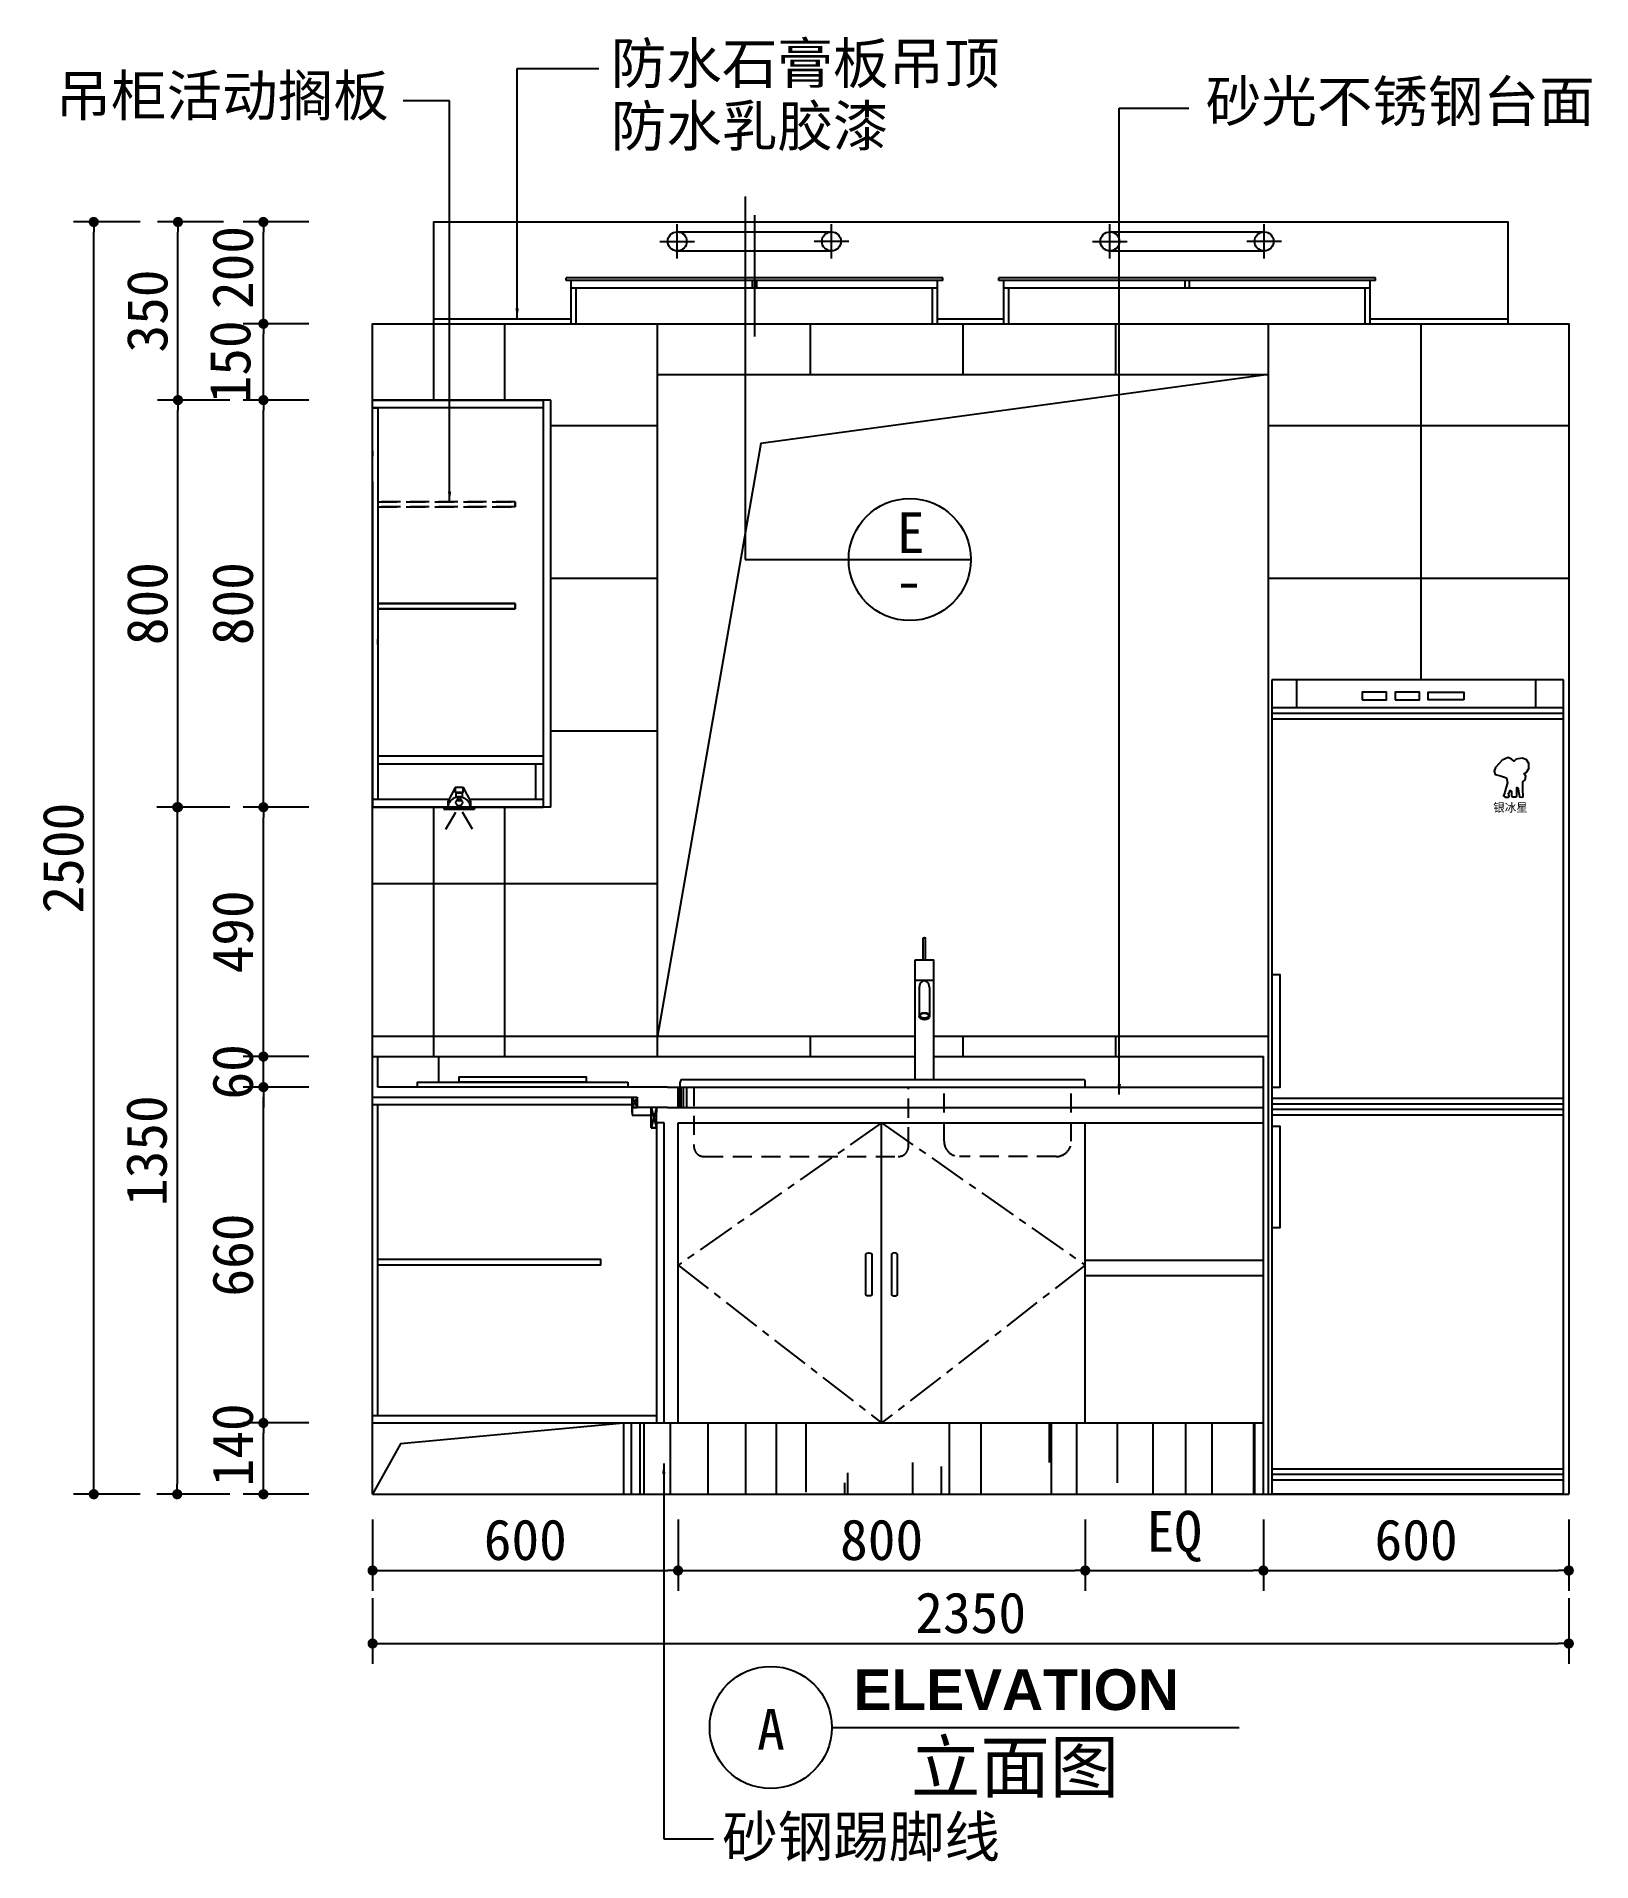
# Model space of a CAD drawing. Extents: x 763 to 3818, y 6741 to 10327.
import ezdxf

# ---------------------------------------------------------------- set-up
doc = ezdxf.new("R2010")
doc.units = 0
doc.header["$LTSCALE"] = 300
doc.header["$MEASUREMENT"] = 0
doc.header["$PDMODE"] = 3
doc.linetypes.add('CENTER', pattern=[2, 1.25, -0.25, 0.25, -0.25])
doc.linetypes.add('DASHED2', pattern=[0.375, 0.25, -0.125])
doc.layers.get('0').update_dxf_attribs({"linetype": 'CONTINUOUS'})
doc.layers.get('DEFPOINTS').update_dxf_attribs({"linetype": 'CONTINUOUS'})
for name, color, linetype in [('2', 2, 'CONTINUOUS'), ('3', 3, 'CONTINUOUS'), ('4', 4, 'CONTINUOUS'), ('7', 7, 'CONTINUOUS'), ('BH', 3, 'CONTINUOUS'), ('DIM', 3, 'CONTINUOUS'), ('TEXT', 3, 'CONTINUOUS')]:
    doc.layers.add(name, color=color, linetype=linetype)
doc.styles.add('HT', font='swisseb.ttf')
doc.styles.add('HZ', font='simfang.ttf')
doc.styles.add('STYLE5', font='dutchi.ttf')
doc.dimstyles.new('D25', dxfattribs={"dimscale": 40, "dimtxt": 2, "dimasz": 0.5, "dimexe": 1, "dimexo": 1, "dimgap": 0.5, "dimtad": 1, "dimdec": 0, "dimzin": 0, "dimtxsty": 'HZ', "dimblk": '_DIMX', "dimblk1": 'DOT', "dimblk2": 'DOT', "dimsah": 1, "dimcen": 0, "dimclrd": 3, "dimclre": 3, "dimclrt": 3, "dimazin": 3, "dimtfac": 0.5, "dimtdec": 0, "dimtix": 1, "dimtofl": 0, "dimtmove": 0, "dimatfit": 3, "dimtolj": 1, "dimtzin": 0})
pattern_1 = [(90, (-59302.246, 6169.126), (-27.5625, 60.6375), [413.4375, -55.125, 137.8125, -27.5625]), (90, (-59316.027, 6205.784), (-36.658125, -27.5625), [82.6875, -9.095625, 165.375, -20.671875]), (90, (-59325.674, 6182.907), (-18.466875, 143.325), [220.5, -38.5875, 110.25, -27.5625])]

# ---------------------------------------------------------------- blocks, each defined once
blk = doc.blocks.new('_DOT')
at = {"color": 0, "linetype": 'BYBLOCK'}
blk.add_line((-0.5, 0), (-1, 0), dxfattribs=at)
at = {"color": 0, "linetype": 'BYBLOCK', "const_width": 0.5}
blk.add_lwpolyline([(-0.25, 0, 1), (0.25, 0, 1)], format="xyb", close=True, dxfattribs=at)
blk = doc.blocks.new('*D3')
at = {"color": 3, "linetype": 'BYBLOCK'}
for p, q in [((1142.8, 8813), (999.5, 8813)), ((1039.5, 8793), (1039.5, 7483)), ((1142.8, 7463), (999.5, 7463))]:
    blk.add_line(p, q, dxfattribs=at)
at = {"layer": 'DEFPOINTS', "color": 0, "linetype": 'BYBLOCK'}
for p in [(1182.8, 8813), (1039.5, 7463), (1182.8, 7463)]:
    blk.add_point(p, dxfattribs=at)
at = {"color": 3, "linetype": 'BYBLOCK', "xscale": 20, "yscale": 20, "zscale": 20}
for p, rotation in [((1039.5, 8813), 90), ((1039.5, 7463), 270)]:
    blk.add_blockref('_DOT', p, dxfattribs=dict(at, rotation=rotation))
at = {"color": 3, "linetype": 'BYBLOCK', "insert": (979.5, 8138), "char_height": 80, "attachment_point": 5, "rotation": 90, "style": 'HZ'}
blk.add_mtext('\\A1;1350', dxfattribs=at)
blk = doc.blocks.new('_DIMX')
blk.add_line((-150, 0), (150, 0))
at = {"const_width": 50}
blk.add_lwpolyline([(-70, -70), (70, 70)], dxfattribs=at)
blk = doc.blocks.new('*D2')
at = {"color": 3, "linetype": 'BYBLOCK'}
for p, q in [((1142.8, 9613), (1000.9, 9613)), ((1040.9, 8833), (1040.9, 9593)), ((1142.8, 8813), (1000.9, 8813))]:
    blk.add_line(p, q, dxfattribs=at)
at = {"layer": 'DEFPOINTS', "color": 0, "linetype": 'BYBLOCK'}
for p in [(1040.9, 9613), (1182.8, 9613), (1182.8, 8813)]:
    blk.add_point(p, dxfattribs=at)
at = {"color": 3, "linetype": 'BYBLOCK', "xscale": 20, "yscale": 20, "zscale": 20}
for p, rotation in [((1040.9, 9613), 90), ((1040.9, 8813), 270)]:
    blk.add_blockref('_DOT', p, dxfattribs=dict(at, rotation=rotation))
at = {"color": 3, "linetype": 'BYBLOCK', "insert": (980.9, 9213), "char_height": 80, "attachment_point": 5, "rotation": 90, "style": 'HZ'}
blk.add_mtext('\\A1;800', dxfattribs=at)
blk = doc.blocks.new('*D4')
at = {"color": 3, "linetype": 'BYBLOCK'}
for p, q in [((1423.3, 7413.3), (1423.3, 7273.1)), ((2023.3, 7413.3), (2023.3, 7273.1)), ((1443.3, 7313.1), (2003.3, 7313.1))]:
    blk.add_line(p, q, dxfattribs=at)
at = {"layer": 'DEFPOINTS', "color": 0, "linetype": 'BYBLOCK'}
for p in [(1423.3, 7453.3), (2023.3, 7453.3), (2023.3, 7313.1)]:
    blk.add_point(p, dxfattribs=at)
at = {"color": 3, "linetype": 'BYBLOCK', "xscale": 20, "yscale": 20, "zscale": 20, "rotation": 180}
blk.add_blockref('_DOT', (1423.3, 7313.1), dxfattribs=at)
at = {"color": 3, "linetype": 'BYBLOCK', "xscale": 20, "yscale": 20, "zscale": 20}
blk.add_blockref('_DOT', (2023.3, 7313.1), dxfattribs=at)
at = {"color": 3, "linetype": 'BYBLOCK', "insert": (1723.3, 7373.1), "char_height": 80, "attachment_point": 5, "style": 'HZ'}
blk.add_mtext('\\A1;600', dxfattribs=at)
blk = doc.blocks.new('*D5')
at = {"color": 3, "linetype": 'BYBLOCK'}
for p, q in [((2023.3, 7413.3), (2023.3, 7273.1)), ((2823.3, 7413.3), (2823.3, 7273.1)), ((2043.3, 7313.1), (2803.3, 7313.1))]:
    blk.add_line(p, q, dxfattribs=at)
at = {"layer": 'DEFPOINTS', "color": 0, "linetype": 'BYBLOCK'}
for p in [(2023.3, 7453.3), (2823.3, 7453.3), (2823.3, 7313.1)]:
    blk.add_point(p, dxfattribs=at)
at = {"color": 3, "linetype": 'BYBLOCK', "xscale": 20, "yscale": 20, "zscale": 20, "rotation": 180}
blk.add_blockref('_DOT', (2023.3, 7313.1), dxfattribs=at)
at = {"color": 3, "linetype": 'BYBLOCK', "xscale": 20, "yscale": 20, "zscale": 20}
blk.add_blockref('_DOT', (2823.3, 7313.1), dxfattribs=at)
at = {"color": 3, "linetype": 'BYBLOCK', "insert": (2423.3, 7373.1), "char_height": 80, "attachment_point": 5, "style": 'HZ'}
blk.add_mtext('\\A1;800', dxfattribs=at)
blk = doc.blocks.new('*D6')
at = {"color": 3, "linetype": 'BYBLOCK'}
for p, q in [((2823.3, 7413.3), (2823.3, 7273.1)), ((3173.3, 7413.3), (3173.3, 7273.1)), ((2843.3, 7313.1), (3153.3, 7313.1))]:
    blk.add_line(p, q, dxfattribs=at)
at = {"layer": 'DEFPOINTS', "color": 0, "linetype": 'BYBLOCK'}
for p in [(2823.3, 7453.3), (3173.3, 7453.3), (3173.3, 7313.1)]:
    blk.add_point(p, dxfattribs=at)
at = {"color": 3, "linetype": 'BYBLOCK', "xscale": 20, "yscale": 20, "zscale": 20, "rotation": 180}
blk.add_blockref('_DOT', (2823.3, 7313.1), dxfattribs=at)
at = {"color": 3, "linetype": 'BYBLOCK', "xscale": 20, "yscale": 20, "zscale": 20}
blk.add_blockref('_DOT', (3173.3, 7313.1), dxfattribs=at)
at = {"color": 3, "linetype": 'BYBLOCK', "insert": (2998.3, 7380.1), "char_height": 80, "attachment_point": 5, "style": 'HZ'}
blk.add_mtext('\\A1;EQ', dxfattribs=at)
blk = doc.blocks.new('*D7')
at = {"color": 3, "linetype": 'BYBLOCK'}
for p, q in [((3173.3, 7413.3), (3173.3, 7273.1)), ((3773.3, 7413.3), (3773.3, 7273.1)), ((3193.3, 7313.1), (3753.3, 7313.1))]:
    blk.add_line(p, q, dxfattribs=at)
at = {"layer": 'DEFPOINTS', "color": 0, "linetype": 'BYBLOCK'}
for p in [(3173.3, 7453.3), (3773.3, 7453.3), (3773.3, 7313.1)]:
    blk.add_point(p, dxfattribs=at)
at = {"color": 3, "linetype": 'BYBLOCK', "xscale": 20, "yscale": 20, "zscale": 20, "rotation": 180}
blk.add_blockref('_DOT', (3173.3, 7313.1), dxfattribs=at)
at = {"color": 3, "linetype": 'BYBLOCK', "xscale": 20, "yscale": 20, "zscale": 20}
blk.add_blockref('_DOT', (3773.3, 7313.1), dxfattribs=at)
at = {"color": 3, "linetype": 'BYBLOCK', "insert": (3473.3, 7373.1), "char_height": 80, "attachment_point": 5, "style": 'HZ'}
blk.add_mtext('\\A1;600', dxfattribs=at)
blk = doc.blocks.new('*D8')
at = {"color": 3, "linetype": 'BYBLOCK'}
for p, q in [((1423.3, 7259), (1423.3, 7129.6)), ((3773.3, 7259), (3773.3, 7129.6)), ((1443.3, 7169.6), (3753.3, 7169.6))]:
    blk.add_line(p, q, dxfattribs=at)
at = {"layer": 'DEFPOINTS', "color": 0, "linetype": 'BYBLOCK'}
for p in [(1423.3, 7299), (3773.3, 7299), (3773.3, 7169.6)]:
    blk.add_point(p, dxfattribs=at)
at = {"color": 3, "linetype": 'BYBLOCK', "xscale": 20, "yscale": 20, "zscale": 20, "rotation": 180}
blk.add_blockref('_DOT', (1423.3, 7169.6), dxfattribs=at)
at = {"color": 3, "linetype": 'BYBLOCK', "xscale": 20, "yscale": 20, "zscale": 20}
blk.add_blockref('_DOT', (3773.3, 7169.6), dxfattribs=at)
at = {"color": 3, "linetype": 'BYBLOCK', "insert": (2598.3, 7229.6), "char_height": 80, "attachment_point": 5, "style": 'HZ'}
blk.add_mtext('\\A1;2350', dxfattribs=at)
blk = doc.blocks.new('*D9')
at = {"color": 3, "linetype": 'BYBLOCK'}
for p, q in [((1298.3, 7603), (1168.8, 7603)), ((1208.8, 7483), (1208.8, 7583)), ((1298.3, 7463), (1168.8, 7463))]:
    blk.add_line(p, q, dxfattribs=at)
at = {"layer": 'DEFPOINTS', "color": 0, "linetype": 'BYBLOCK'}
for p in [(1208.8, 7603), (1338.3, 7603), (1338.3, 7463)]:
    blk.add_point(p, dxfattribs=at)
at = {"color": 3, "linetype": 'BYBLOCK', "xscale": 20, "yscale": 20, "zscale": 20}
for p, rotation in [((1208.8, 7603), 90), ((1208.8, 7463), 270)]:
    blk.add_blockref('_DOT', p, dxfattribs=dict(at, rotation=rotation))
at = {"color": 3, "linetype": 'BYBLOCK', "insert": (1148.8, 7559.9), "char_height": 80, "attachment_point": 5, "rotation": 90, "style": 'HZ'}
blk.add_mtext('\\A1;140', dxfattribs=at)
blk = doc.blocks.new('*D10')
at = {"color": 3, "linetype": 'BYBLOCK'}
for p, q in [((1298.3, 8263), (1168.8, 8263)), ((1208.8, 7623), (1208.8, 8243))]:
    blk.add_line(p, q, dxfattribs=at)
at = {"layer": 'DEFPOINTS', "color": 0, "linetype": 'BYBLOCK'}
for p in [(1208.8, 8263), (1338.3, 8263), (1338.3, 7603)]:
    blk.add_point(p, dxfattribs=at)
at = {"color": 3, "linetype": 'BYBLOCK', "xscale": 20, "yscale": 20, "zscale": 20}
for p, rotation in [((1208.8, 8263), 90), ((1208.8, 7603), 270)]:
    blk.add_blockref('_DOT', p, dxfattribs=dict(at, rotation=rotation))
at = {"color": 3, "linetype": 'BYBLOCK', "insert": (1148.8, 7933), "char_height": 80, "attachment_point": 5, "rotation": 90, "style": 'HZ'}
blk.add_mtext('\\A1;660', dxfattribs=at)
blk = doc.blocks.new('*D11')
at = {"color": 3, "linetype": 'BYBLOCK'}
for p, q in [((1208.8, 8343), (1208.8, 8363)), ((1298.3, 8323), (1168.8, 8323)), ((1208.8, 8263), (1208.8, 8323)), ((1208.8, 8243), (1208.8, 8223))]:
    blk.add_line(p, q, dxfattribs=at)
at = {"layer": 'DEFPOINTS', "color": 0, "linetype": 'BYBLOCK'}
for p in [(1208.8, 8323), (1338.3, 8323), (1348.3, 8263)]:
    blk.add_point(p, dxfattribs=at)
at = {"color": 3, "linetype": 'BYBLOCK', "xscale": 20, "yscale": 20, "zscale": 20}
for p, rotation in [((1208.8, 8323), 270), ((1208.8, 8263), 90)]:
    blk.add_blockref('_DOT', p, dxfattribs=dict(at, rotation=rotation))
at = {"color": 3, "linetype": 'BYBLOCK', "insert": (1148.8, 8293), "char_height": 80, "attachment_point": 5, "rotation": 90, "style": 'HZ'}
blk.add_mtext('\\A1;60', dxfattribs=at)
blk = doc.blocks.new('*D12')
at = {"color": 3, "linetype": 'BYBLOCK'}
for p, q in [((1298.3, 8813), (1168.8, 8813)), ((1208.8, 8343), (1208.8, 8793))]:
    blk.add_line(p, q, dxfattribs=at)
at = {"layer": 'DEFPOINTS', "color": 0, "linetype": 'BYBLOCK'}
for p in [(1208.8, 8813), (1338.3, 8813), (1338.3, 8323)]:
    blk.add_point(p, dxfattribs=at)
at = {"color": 3, "linetype": 'BYBLOCK', "xscale": 20, "yscale": 20, "zscale": 20}
for p, rotation in [((1208.8, 8813), 90), ((1208.8, 8323), 270)]:
    blk.add_blockref('_DOT', p, dxfattribs=dict(at, rotation=rotation))
at = {"color": 3, "linetype": 'BYBLOCK', "insert": (1148.8, 8568), "char_height": 80, "attachment_point": 5, "rotation": 90, "style": 'HZ'}
blk.add_mtext('\\A1;490', dxfattribs=at)
blk = doc.blocks.new('*D13')
at = {"color": 3, "linetype": 'BYBLOCK'}
for p, q in [((1298.3, 9613), (1168.8, 9613)), ((1208.8, 8833), (1208.8, 9593))]:
    blk.add_line(p, q, dxfattribs=at)
at = {"layer": 'DEFPOINTS', "color": 0, "linetype": 'BYBLOCK'}
for p in [(1208.8, 9613), (1338.3, 9613), (1348.3, 8813)]:
    blk.add_point(p, dxfattribs=at)
at = {"color": 3, "linetype": 'BYBLOCK', "xscale": 20, "yscale": 20, "zscale": 20}
for p, rotation in [((1208.8, 9613), 90), ((1208.8, 8813), 270)]:
    blk.add_blockref('_DOT', p, dxfattribs=dict(at, rotation=rotation))
at = {"color": 3, "linetype": 'BYBLOCK', "insert": (1148.8, 9213), "char_height": 80, "attachment_point": 5, "rotation": 90, "style": 'HZ'}
blk.add_mtext('\\A1;800', dxfattribs=at)
blk = doc.blocks.new('*D14')
at = {"color": 3, "linetype": 'BYBLOCK'}
for p, q in [((1298.3, 9763), (1168.8, 9763)), ((1208.8, 9633), (1208.8, 9743))]:
    blk.add_line(p, q, dxfattribs=at)
at = {"layer": 'DEFPOINTS', "color": 0, "linetype": 'BYBLOCK'}
for p in [(1208.8, 9763), (1338.3, 9763), (1338.3, 9613)]:
    blk.add_point(p, dxfattribs=at)
at = {"color": 3, "linetype": 'BYBLOCK', "xscale": 20, "yscale": 20, "zscale": 20}
for p, rotation in [((1208.8, 9763), 90), ((1208.8, 9613), 270)]:
    blk.add_blockref('_DOT', p, dxfattribs=dict(at, rotation=rotation))
at = {"color": 3, "linetype": 'BYBLOCK', "insert": (1143.8, 9688), "char_height": 80, "attachment_point": 5, "rotation": 90, "style": 'HZ'}
blk.add_mtext('\\A1;150', dxfattribs=at)
blk = doc.blocks.new('*D15')
at = {"color": 3, "linetype": 'BYBLOCK'}
for p, q in [((1298.3, 9963), (1168.8, 9963)), ((1208.8, 9783), (1208.8, 9943))]:
    blk.add_line(p, q, dxfattribs=at)
at = {"layer": 'DEFPOINTS', "color": 0, "linetype": 'BYBLOCK'}
for p in [(1208.8, 9963), (1338.3, 9963), (1338.3, 9763)]:
    blk.add_point(p, dxfattribs=at)
at = {"color": 3, "linetype": 'BYBLOCK', "xscale": 20, "yscale": 20, "zscale": 20}
for p, rotation in [((1208.8, 9963), 90), ((1208.8, 9763), 270)]:
    blk.add_blockref('_DOT', p, dxfattribs=dict(at, rotation=rotation))
at = {"color": 3, "linetype": 'BYBLOCK', "insert": (1148.8, 9873.5), "char_height": 80, "attachment_point": 5, "rotation": 90, "style": 'HZ'}
blk.add_mtext('\\A1;200', dxfattribs=at)
blk = doc.blocks.new('*D16')
at = {"color": 3, "linetype": 'BYBLOCK'}
for p, q in [((1130.4, 9963), (1000.9, 9963)), ((1040.9, 9633), (1040.9, 9943))]:
    blk.add_line(p, q, dxfattribs=at)
at = {"layer": 'DEFPOINTS', "color": 0, "linetype": 'BYBLOCK'}
for p in [(1040.9, 9963), (1170.4, 9963), (1170.4, 9613)]:
    blk.add_point(p, dxfattribs=at)
at = {"color": 3, "linetype": 'BYBLOCK', "xscale": 20, "yscale": 20, "zscale": 20}
for p, rotation in [((1040.9, 9963), 90), ((1040.9, 9613), 270)]:
    blk.add_blockref('_DOT', p, dxfattribs=dict(at, rotation=rotation))
at = {"color": 3, "linetype": 'BYBLOCK', "insert": (980.9, 9788), "char_height": 80, "attachment_point": 5, "rotation": 90, "style": 'HZ'}
blk.add_mtext('\\A1;350', dxfattribs=at)
blk = doc.blocks.new('*D17')
at = {"color": 3, "linetype": 'BYBLOCK'}
for p, q in [((966.5, 9963), (835.5, 9963)), ((875.5, 7483), (875.5, 9943)), ((966.5, 7463), (835.5, 7463))]:
    blk.add_line(p, q, dxfattribs=at)
at = {"layer": 'DEFPOINTS', "color": 0, "linetype": 'BYBLOCK'}
for p in [(875.5, 9963), (1006.5, 9963), (1006.5, 7463)]:
    blk.add_point(p, dxfattribs=at)
at = {"color": 3, "linetype": 'BYBLOCK', "xscale": 20, "yscale": 20, "zscale": 20}
for p, rotation in [((875.5, 9963), 90), ((875.5, 7463), 270)]:
    blk.add_blockref('_DOT', p, dxfattribs=dict(at, rotation=rotation))
at = {"color": 3, "linetype": 'BYBLOCK', "insert": (815.5, 8713), "char_height": 80, "attachment_point": 5, "rotation": 90, "style": 'HZ'}
blk.add_mtext('\\A1;2500', dxfattribs=at)
blk = doc.blocks.new('A$C4D6850CE')
at = {"layer": '3'}
for p, q in [((14.5, 42.4), (0, 14.8)), ((30.5, 42.4), (45, 14.8)), ((0, 14.8), (0, 0)), ((0, 3.5), (45, 3.5)), ((28.9, 30.9), (16.1, 30.9)), ((16.1, 30.9), (16.1, 22.8)), ((16.1, 23.7), (28.9, 23.7)), ((18.2, 33.3), (18.2, 30.9)), ((19.7, 33.3), (19.7, 30.9)), ((25.3, 33.3), (25.3, 30.9)), ((26.8, 33.3), (26.8, 30.9)), ((28.9, 22.8), (28.9, 30.9)), ((45, 14.8), (45, 0))]:
    blk.add_line(p, q, dxfattribs=at)
for points in [[(14.5, 42.4), (14.5, 33.3), (30.5, 33.3), (30.5, 42.4)], [(19.3, 16.5), (25.7, 16.5), (25.7, 23.7), (19.3, 23.7)]]:
    blk.add_lwpolyline(points, close=True, dxfattribs=at)
blk.add_circle((22.5, 12.9), 6.38, dxfattribs=at)
for start, end in [(106.3858, 173.7911), (6.2089, 73.6142)]:
    blk.add_arc((22.5, 1.1), 22.6, start, end, dxfattribs=at)
blk = doc.blocks.new('A$C4BED0301')
at = {"layer": 'BH'}
h = blk.add_hatch(dxfattribs=at)
h.set_pattern_fill('AR-RROOF', color=256, scale=27.5625, angle=90, style=0)
h.set_pattern_definition(pattern_1)
h.paths.add_polyline_path([(-2.9, 799.9), (13.6, 799.9), (13.6, 1020.4), (-2.9, 1020.4)])
h = blk.add_hatch(dxfattribs=at)
h.set_pattern_fill('AR-RROOF', color=256, scale=27.5625, angle=90, style=0)
h.set_pattern_definition(pattern_1)
h.paths.add_polyline_path([(-2.9, 524.3), (13.6, 524.3), (13.6, 722.7), (-2.9, 722.7)])
at = {"layer": '3'}
for p, q in [((518.3, 1600.1), (518.3, 1545)), ((573.1, 1522.9), (0, 1522.9)), ((573.1, 777.9), (0, 777.9)), ((573.1, 744.8), (0, 744.8)), ((0, 50.2), (573.1, 50.2)), ((573.1, 0), (0, 0))]:
    blk.add_line(p, q, dxfattribs=at)
blk.add_lwpolyline([(493.9, 1371.4), (493.1, 1384.4), (493.6, 1400), (498.2, 1403.8), (499, 1411.2), (495.8, 1416), (500.8, 1419.1), (505.3, 1425.8), (505.1, 1435.6), (500.3, 1443), (492.6, 1446.7), (480.4, 1444.1), (476.7, 1440.6), (471.1, 1444.6), (464.4, 1447.8), (452.8, 1442.7), (446.9, 1435.8), (439.8, 1427.9), (436.8, 1421), (439.2, 1414.6), (449.3, 1412), (461.5, 1407.5), (463.4, 1398.2), (459.7, 1387.6), (458.1, 1378.6), (455.4, 1372.5), (458.6, 1369.8), (465, 1369.6), (466.3, 1370.9), (465, 1377.5), (467.6, 1381), (468.7, 1382.8), (471.1, 1381.2), (471.1, 1373.3), (472.9, 1370.6), (480.6, 1370.6), (481.7, 1371.9), (481.7, 1377.2), (481.4, 1385.7), (481.4, 1388.9), (484.4, 1386.6), (484.9, 1380.7), (486.5, 1374.1), (486.7, 1370.3), (492.6, 1369.6), (493.9, 1371.4)], dxfattribs=at)
at = {"layer": '4'}
for p, q in [((573.1, 1600.1), (0, 1600.1)), ((0, 1600.1), (0, 0)), ((573.1, 0), (573.1, 1600.1)), ((573.1, 1545), (0, 1545)), ((573.1, 1533.9), (0, 1533.9)), ((573.1, 766.8), (0, 766.8)), ((573.1, 755.8), (0, 755.8)), ((0, 39.2), (573.1, 39.2)), ((0, 28.2), (573.1, 28.2))]:
    blk.add_line(p, q, dxfattribs=at)
for points in [[(0, 799.9), (16.5, 799.9), (16.5, 1020.4), (0, 1020.4)], [(0, 524.3), (16.5, 524.3), (16.5, 722.7), (0, 722.7)]]:
    blk.add_lwpolyline(points, close=True, dxfattribs=at)
at = {"layer": '7'}
for points in [[(178.1, 1561.1), (225.5, 1561.1), (225.5, 1576.4), (178.1, 1576.4)], [(242.9, 1561.1), (290.3, 1561.1), (290.3, 1576.4), (242.9, 1576.4)], [(377.2, 1561.1), (307.7, 1561.1), (307.7, 1576.4), (377.2, 1576.4)]]:
    blk.add_lwpolyline(points, close=True, dxfattribs=at)
at = {"layer": '3', "color": 3, "style": 'STYLE5'}
blk.add_text('银冰星', height=16.54, dxfattribs=at).set_placement((435.3, 1341.1))
blk = doc.blocks.new('A$C739E7C87')
at = {"layer": 'BH'}
for p, q in [((260, 2150), (260, 2300)), ((560, 2200), (560, 2300)), ((860, 2200), (860, 2300)), ((1160, 2200), (1160, 2300)), ((1460, 2200), (1460, 2300)), ((1760, 2200), (1760, 2300)), ((2060, 1600.1), (2060, 2300)), ((350, 2100), (560, 2100)), ((1760, 2100), (2350, 2100)), ((350, 1800), (560, 1800)), ((1760, 1800), (2350, 1800)), ((350, 1500), (560, 1500)), ((260, 860), (260, 1350)), ((0, 1200), (560, 1200)), ((0, 900), (560, 900)), ((560, 860), (560, 900)), ((860, 860), (860, 900)), ((1160, 860), (1160, 900)), ((1460, 860), (1460, 900)), ((1760, 0), (1760, 900))]:
    blk.add_line(p, q, dxfattribs=at)

msp = doc.modelspace()

# ---------------------------------------------------------------- hatches: boundary and pattern name
at = {"layer": 'BH'}
h = msp.add_hatch(dxfattribs=at)
h.set_pattern_fill('AR-RROOF', color=256, scale=200, angle=90, style=0)
h.set_pattern_definition([(90, (-17043.57, -9415.03), (-200, 440), [3000, -400, 1000, -200]), (90, (-17143.57, -9149.03), (-266, -200), [600, -66, 1200, -150]), (90, (-17213.57, -9315.03), (-134, 1040), [1600, -280, 800, -200])])
h.paths.add_polyline_path([(1995.8, 7603), (1931.2, 7603), (1931.2, 7463), (3173.3, 7463), (3173.3, 7603)])

# ---------------------------------------------------------------- linework, layer by layer
at = {"layer": '2', "color": 1}
msp.add_line((1423.3, 7463), (3773.3, 7463), dxfattribs=at)
at = {"layer": '2'}
msp.add_lwpolyline([(1423.3, 7463), (1423.3, 9763), (1543.3, 9763), (1543.3, 9963), (3653.3, 9963), (3653.3, 9763), (3773.3, 9763), (3773.3, 7463)], dxfattribs=at)
at = {"layer": '3'}
for p, q in [((2021.9, 9891), (2021.9, 9958.9)), ((2324.7, 9891), (2324.7, 9958.9)), ((2871.9, 9891), (2871.9, 9958.9)), ((3174.7, 9891), (3174.7, 9958.9)), ((1987.9, 9924.9), (2055.8, 9924.9)), ((2358.6, 9924.9), (2290.8, 9924.9)), ((2837.9, 9924.9), (2905.8, 9924.9)), ((3208.6, 9924.9), (3140.8, 9924.9)), ((3019.3, 9848), (3019.3, 9833)), ((3027.3, 9848), (3027.3, 9833)), ((3238.5, 9063), (3238.5, 9007.9)), ((1567, 8769.8), (1586.6, 8803.6)), ((1619.5, 8769.8), (1600, 8803.6)), ((2489, 8473), (2525.7, 8473)), ((2024.4, 8223), (2024.4, 8263)), ((2026.7, 8223), (2026.7, 8263)), ((2029.8, 8223), (2029.8, 8263)), ((2034.2, 8223), (2034.2, 8263)), ((2040.7, 8222.6), (2040.7, 8262.6)), ((1943.3, 8243), (1933.3, 8223)), ((1933.3, 8243), (1943.3, 8223)), ((1980.8, 8223), (1970.8, 8183)), ((1970.8, 8223), (1980.8, 8183)), ((2423.3, 7603), (2423.3, 8192.5))]:
    msp.add_line(p, q, dxfattribs=at)
at = {"layer": '3', "ltscale": 0.2}
for p, q in [((2169.3, 9848), (2169.3, 9833)), ((2177.3, 9848), (2177.3, 9833))]:
    msp.add_line(p, q, dxfattribs=at)
at = {"layer": '3', "linetype": 'DASHED2', "ltscale": 0.5}
for p, q in [((1433.3, 9413), (1703.3, 9413)), ((1703.3, 9413), (1433.3, 9413)), ((1703.3, 9403), (1433.3, 9403)), ((1433.3, 9403), (1703.3, 9403)), ((1703.3, 9413), (1703.3, 9403)), ((1703.3, 9403), (1703.3, 9413)), ((2054.5, 8263), (2054.5, 8146.6)), ((2476, 8146.6), (2476, 8263)), ((2546, 8156.6), (2546, 8263)), ((2796, 8156.6), (2796, 8263)), ((2074.5, 8126.6), (2456, 8126.6)), ((2766, 8126.6), (2576, 8126.6))]:
    msp.add_line(p, q, dxfattribs=at)
at = {"layer": '3'}
for points in [[(3183.3, 9663), (2186, 9527.9), (1983.3, 8363)], [(1916.2, 7602.6), (1477.8, 7562.1), (1423.3, 7463)]]:
    msp.add_lwpolyline(points, dxfattribs=at)
at = {"layer": '3', "linetype": 'CENTER', "ltscale": 0.2}
for points in [[(2423.3, 8192.5), (2023.3, 7913), (2423.3, 7603)], [(2423.3, 8192.5), (2823.3, 7913), (2423.3, 7603)]]:
    msp.add_lwpolyline(points, dxfattribs=at)
at = {"layer": '3'}
for centre in [(2021.9, 9924.9), (2324.7, 9924.9), (2871.9, 9924.9), (3174.7, 9924.9)]:
    msp.add_circle(centre, 18.7, dxfattribs=at)
at = {"layer": '3', "linetype": 'DASHED2', "ltscale": 0.5}
for centre, radius, start, end in [((2074.5, 8146.6), 20, 180, 270), ((2456, 8146.6), 20, 270, 0), ((2576, 8156.6), 30, 180, 270), ((2766, 8156.6), 30, 270, 0)]:
    msp.add_arc(centre, radius, start, end, dxfattribs=at)
at = {"layer": '3'}
msp.add_open_spline([(2499.3, 8403.4), (2499.3, 8403), (2499.4, 8402.6), (2499.7, 8401.9), (2499.9, 8401.5), (2500.5, 8400.7), (2500.9, 8400.3), (2501.9, 8399.7), (2502.5, 8399.4), (2503.7, 8398.8), (2504.4, 8398.6), (2505.9, 8398.4), (2506.6, 8398.3), (2508.4, 8398.3), (2509.4, 8398.5), (2511.1, 8398.9), (2511.9, 8399.2), (2513.1, 8399.9), (2513.7, 8400.3), (2514.4, 8401.1), (2514.7, 8401.4), (2515.1, 8402.1), (2515.2, 8402.4), (2515.3, 8403.1), (2515.3, 8403.4), (2515.3, 8404.1), (2515.2, 8404.4), (2514.8, 8405.1), (2514.6, 8405.4), (2514, 8406.1), (2513.7, 8406.4), (2512.8, 8407), (2512.3, 8407.3), (2511, 8407.9), (2510.1, 8408.2), (2508.2, 8408.5), (2507.1, 8408.5), (2505.1, 8408.3), (2504.1, 8408.1), (2502.5, 8407.4), (2501.9, 8407.1), (2500.9, 8406.4), (2500.5, 8406), (2499.8, 8405.2), (2499.6, 8404.7), (2499.4, 8404), (2499.3, 8403.7), (2499.3, 8403.4)], degree=3, knots=[0, 0, 0, 0, 0.263074, 0.263074, 0.526148, 0.526148, 0.789222, 0.789222, 1.052296, 1.052296, 1.315371, 1.315371, 1.578445, 1.578445, 1.934517, 1.934517, 2.232518, 2.232518, 2.53052, 2.53052, 2.762866, 2.762866, 2.995212, 2.995212, 3.227558, 3.227558, 3.459905, 3.459905, 3.692251, 3.692251, 3.924597, 3.924597, 4.156943, 4.156943, 4.490285, 4.490285, 4.85432, 4.85432, 5.218354, 5.218354, 5.498732, 5.498732, 5.77911, 5.77911, 6.059488, 6.059488, 6.283185, 6.283185, 6.283185, 6.283185], dxfattribs=at)
at = {"layer": '4'}
for p, q in [((2533.3, 9833), (1813.3, 9833)), ((1823.3, 9763), (1823.3, 9833)), ((2523.3, 9763), (2523.3, 9833)), ((3383.3, 9833), (2663.3, 9833)), ((2673.3, 9763), (2673.3, 9833)), ((3373.3, 9763), (3373.3, 9833)), ((1543.3, 9613), (1543.3, 9763)), ((1543.3, 9763), (1823.3, 9763)), ((2523.3, 9763), (2673.3, 9763)), ((3373.3, 9763), (3653.3, 9763)), ((1983.3, 8383), (1983.3, 9663)), ((1983.3, 9663), (3183.3, 9663)), ((3183.3, 8383), (3183.3, 9663)), ((1423.3, 9613), (1758.3, 9613)), ((1763.3, 9613), (1423.3, 9613)), ((1773.3, 9613), (1758.3, 9613)), ((1773.3, 8813), (1773.3, 9613)), ((1763.3, 8813), (1423.3, 8813)), ((1423.3, 8813), (1758.3, 8813)), ((1543.3, 8323), (1543.3, 8813)), ((1773.3, 8813), (1758.3, 8813)), ((1983.3, 8363), (1983.3, 8383)), ((1983.3, 8363), (2489, 8363)), ((2525.7, 8363), (3183.3, 8363)), ((3183.3, 8363), (3183.3, 8383)), ((1423.3, 8323), (2489, 8323)), ((2525.7, 8323), (3173.3, 8323)), ((3173.3, 8263), (3173.3, 8323)), ((3173.3, 7463), (3173.3, 8263)), ((1423.3, 8243), (1943.3, 8243)), ((1943.3, 8243), (1943.3, 8223)), ((2002.9, 8223), (1943.3, 8223)), ((1980.8, 8193), (1980.8, 8223)), ((2002.9, 8223), (2021.3, 8223)), ((2021.3, 8223), (3173.3, 8223)), ((1995.8, 8193), (1980.8, 8193)), ((1995.8, 7603), (1995.8, 8193)), ((2823.3, 7603), (2823.3, 8192.5)), ((2823.3, 8192.5), (3173.3, 8192.5)), ((1931.2, 7603), (1931.2, 7463)), ((1931.2, 7603), (1995.8, 7603)), ((1995.8, 7603), (3173.3, 7603))]:
    msp.add_line(p, q, dxfattribs=at)
at = {"layer": '7'}
for p, q in [((2021.9, 9943.6), (2324.7, 9943.6)), ((2871.9, 9943.6), (3174.7, 9943.6)), ((2021.9, 9906.3), (2324.7, 9906.3)), ((2871.9, 9906.3), (3174.7, 9906.3)), ((2543.3, 9853), (1803.3, 9853)), ((1803.3, 9848), (1803.3, 9853)), ((2543.3, 9848), (1803.3, 9848)), ((1813.3, 9763), (1813.3, 9848)), ((2533.3, 9763), (2533.3, 9848)), ((2543.3, 9848), (2543.3, 9853)), ((3393.3, 9853), (2653.3, 9853)), ((2653.3, 9848), (2653.3, 9853)), ((3393.3, 9848), (2653.3, 9848)), ((2663.3, 9763), (2663.3, 9848)), ((3383.3, 9763), (3383.3, 9848)), ((3393.3, 9848), (3393.3, 9853)), ((1543.3, 9773), (1813.3, 9773)), ((1823.3, 9763), (2523.3, 9763)), ((2533.3, 9773), (2663.3, 9773)), ((2673.3, 9763), (3373.3, 9763)), ((3383.3, 9773), (3653.3, 9773)), ((1758.3, 9613), (1758.3, 8813)), ((1758.3, 9598), (1423.3, 9598)), ((1423.3, 9503), (1423.3, 9513)), ((1423.3, 9513), (1423.3, 9503)), ((1423.3, 9453), (1423.3, 8823)), ((1433.3, 9213), (1703.3, 9213)), ((1703.3, 9213), (1433.3, 9213)), ((1703.3, 9203), (1433.3, 9203)), ((1433.3, 9203), (1703.3, 9203)), ((1703.3, 9213), (1703.3, 9203)), ((1703.3, 9203), (1703.3, 9213)), ((1433.3, 9133), (1433.3, 9143)), ((1433.3, 9143), (1433.3, 9133)), ((1758.3, 8913), (1433.3, 8913)), ((1433.3, 8898), (1758.3, 8898)), ((1743.3, 8898), (1743.3, 8828)), ((1572.8, 8828), (1423.3, 8828)), ((1423.3, 8813), (1423.3, 8823)), ((1423.3, 8823), (1423.3, 8813)), ((1758.3, 8828), (1613.8, 8828)), ((1563.3, 8813), (1563.3, 8809.5)), ((1563.3, 8809.5), (1570.8, 8809.5)), ((1570.8, 8809.5), (1615.8, 8809.5)), ((1615.8, 8809.5), (1623.3, 8809.5)), ((1623.3, 8813), (1623.3, 8809.5)), ((2504.8, 8513), (2504.8, 8556.1)), ((2509.8, 8513), (2509.8, 8556.1)), ((2489, 8278), (2489, 8513)), ((2489, 8513), (2525.7, 8513)), ((2525.7, 8278), (2525.7, 8513)), ((2497.3, 8458.8), (2497.3, 8402.2)), ((2497.3, 8458.8), (2497.3, 8412.9)), ((2517.3, 8458.8), (2517.3, 8402.2)), ((1433.3, 8263), (1433.3, 8323)), ((1553.3, 8273), (1553.3, 8323)), ((2002.9, 8263), (1433.3, 8263)), ((2002.9, 8263), (2021.3, 8263)), ((2021.3, 8263), (3173.3, 8263)), ((2023.3, 8225), (2023.3, 8261)), ((2027.5, 8263), (2027.5, 8273)), ((2032.5, 8278), (2818.3, 8278)), ((2823.3, 8263), (2823.3, 8273)), ((1933.3, 8228), (1423.3, 8228)), ((1433.3, 7618), (1433.3, 8228)), ((1933.3, 8243), (1933.3, 8223)), ((1933.3, 8223), (1933.3, 8243)), ((1933.3, 8213), (1933.3, 8223)), ((1933.3, 8223), (1933.3, 8208)), ((1933.3, 8223), (1943.3, 8223)), ((1943.3, 8223), (1933.3, 8223)), ((1970.8, 8223), (1970.8, 8213)), ((1970.8, 8213), (1970.8, 8223)), ((1970.8, 8183), (1970.8, 8223)), ((1970.8, 8223), (1970.8, 8183)), ((1980.8, 8223), (1980.8, 8213)), ((1933.3, 8208), (1970.8, 8208)), ((1980.8, 8183), (1970.8, 8183)), ((1970.8, 8183), (1980.8, 8183)), ((1980.8, 8193), (1980.8, 7603)), ((2023.3, 7603), (2023.3, 8192.5)), ((2023.3, 8192.5), (2823.3, 8192.5)), ((1433.3, 7912.9), (1433.3, 7924.9)), ((1433.3, 7924.9), (1871.9, 7924.9)), ((1871.9, 7912.9), (1433.3, 7912.9)), ((1871.9, 7912.9), (1871.9, 7924.9)), ((2823.3, 7923), (3173.3, 7923)), ((2823.3, 7893), (3173.3, 7893)), ((1423.3, 7618), (1980.8, 7618)), ((1423.3, 7603), (1931.2, 7603)), ((1916.2, 7603), (1916.2, 7463))]:
    msp.add_line(p, q, dxfattribs=at)
for points in [[(1423.3, 9598), (1433.3, 9598), (1433.3, 8828), (1423.3, 8828)], [(1924.5, 8273), (1924.5, 8263), (1511.7, 8263), (1511.7, 8273)], [(1593.1, 8273), (1593.1, 8283), (1843.1, 8283), (1843.1, 8273)]]:
    msp.add_lwpolyline(points, close=True, dxfattribs=at)
for points in [[(2392.1, 7935, -0.403298), (2404.1, 7935), (2404.1, 7855, -0.403298), (2392.1, 7855)], [(2454.5, 7935, 0.403298), (2442.5, 7935), (2442.5, 7855, 0.403298), (2454.5, 7855)]]:
    msp.add_lwpolyline(points, format="xyb", close=True, dxfattribs=at)
for centre, radius, start, end in [((2021.3, 8261), 2, 0, 90), ((2032.5, 8273), 5, 90, 180), ((2818.3, 8273), 5, 0, 90), ((2021.3, 8225), 2, 270, 0)]:
    msp.add_arc(centre, radius, start, end, dxfattribs=at)
for centre, major_axis, ratio in [((2507.3, 8556.1), (-2.5, 0), 0.258819), ((2507.3, 8402.2), (-10, 0), 0.707107)]:
    msp.add_ellipse(centre, major_axis=major_axis, ratio=ratio, dxfattribs=at)
msp.add_ellipse((2507.3, 8458.8), major_axis=(0, 13.1), ratio=0.760911, start_param=4.712389, end_param=7.853982, dxfattribs=at)
at = {"layer": 'TEXT'}
for p, q in [((2155.3, 10013.3), (2155.3, 9299.7)), ((2155.3, 9299.7), (2598.6, 9299.7))]:
    msp.add_line(p, q, dxfattribs=at)
at = {"layer": 'TEXT', "color": 1}
msp.add_line((2173.3, 9976.7), (2173.3, 9737.7), dxfattribs=at)
at = {"layer": 'TEXT', "color": 6}
msp.add_line((2325.5, 7004.7), (3125.5, 7004.7), dxfattribs=at)
at = {"layer": 'TEXT'}
msp.add_circle((2478.6, 9299.7), 120, dxfattribs=at)
at = {"layer": 'TEXT', "color": 6}
msp.add_circle((2205.5, 7004.7), 120, dxfattribs=at)

# ---------------------------------------------------------------- block references
at = {"layer": '3'}
for name, p in [('A$C739E7C87', (1423.3, 7463)), ('A$C4BED0301', (3189.6, 7463)), ('A$C4D6850CE', (1570.8, 8809.5))]:
    msp.add_blockref(name, p, dxfattribs=at)

# ---------------------------------------------------------------- texts
at = {"layer": 'TEXT', "style": 'HZ'}
for s, p in [('防水石膏板吊顶', (1891.2, 10234.9)), ('吊柜活动搁板', (800.4, 10171.2)), ('砂光不锈钢台面', (3060.1, 10160.2)), ('防水乳胶漆', (1891.2, 10111.8)), ('砂钢踢脚线', (2110.2, 6750.2))]:
    msp.add_text(s, height=80, dxfattribs=at).set_placement(p)
at = {"layer": 'TEXT', "linetype": 'BYBLOCK'}
for s, height, style, p in [('E', 80, 'HZ', (2453.2, 9312.7)), ('-', 80, 'HZ', (2449.9, 9217.5)), ('ELEVATION', 80, 'HT', (2368, 7039)), ('A ', 80, 'HZ', (2178.7, 6961.3)), ('立面图', 100, 'HZ', (2480.9, 6877.4))]:
    msp.add_text(s, height=height, dxfattribs=dict(at, style=style)).set_placement(p)

# ---------------------------------------------------------------- dimensions: what is measured, and where the dimension line sits
at = {"layer": 'DIM'}
for base, p1, p2, angle, override, picture, middle in [((875.5, 9963), (1006.5, 7463), (1006.5, 9963), 90, {"dimscale": 40}, '*D17', (815.5, 8713)), ((1040.9, 9963), (1170.4, 9613), (1170.4, 9963), 90, {"dimscale": 40, "dimse1": 1}, '*D16', (980.9, 9788)), ((1040.9, 9613), (1182.8, 8813), (1182.8, 9613), 270, {"dimscale": 40}, '*D2', (980.9, 9213)), ((1208.8, 9613), (1348.3, 8813), (1338.3, 9613), 90, {"dimscale": 40, "dimse1": 1}, '*D13', (1148.8, 9213)), ((1039.5, 7463), (1182.8, 8813), (1182.8, 7463), 90, {"dimscale": 40}, '*D3', (979.5, 8138)), ((1208.8, 8813), (1338.3, 8323), (1338.3, 8813), 90, {"dimscale": 40, "dimse1": 1}, '*D12', (1148.8, 8568)), ((1208.8, 8263), (1338.3, 7603), (1338.3, 8263), 90, {"dimscale": 40, "dimse1": 1}, '*D10', (1148.8, 7933))]:
    dim = msp.add_linear_dim(base=base, p1=p1, p2=p2, angle=angle, dimstyle='D25', override=override, dxfattribs=at)
    dim.commit()
    dim.dimension.update_dxf_attribs({"geometry": picture, "text_midpoint": middle})
for base, p1, p2, override, picture, middle in [((1208.8, 9963), (1338.3, 9763), (1338.3, 9963), {"dimscale": 40, "dimse1": 1}, '*D15', (1148.8, 9873.5)), ((1208.8, 9763), (1338.3, 9613), (1338.3, 9763), {"dimscale": 40, "dimse1": 1}, '*D14', (1143.8, 9688)), ((1208.8, 8323), (1348.3, 8263), (1338.3, 8323), {"dimscale": 40, "dimse1": 1}, '*D11', (1148.8, 8293)), ((1208.8, 7603), (1338.3, 7463), (1338.3, 7603), {"dimscale": 40}, '*D9', (1148.8, 7559.9))]:
    dim = msp.add_linear_dim(base=base, p1=p1, p2=p2, angle=90, dimstyle='D25', override=override, dxfattribs=at)
    dim.commit()
    dim.dimension.update_dxf_attribs({"geometry": picture, "text_midpoint": middle, "dimtype": 128})
for base, p1, p2, picture, middle in [((2023.3, 7313.1), (1423.3, 7453.3), (2023.3, 7453.3), '*D4', (1723.3, 7373.1)), ((2823.3, 7313.1), (2023.3, 7453.3), (2823.3, 7453.3), '*D5', (2423.3, 7373.1)), ((3773.3, 7313.1), (3173.3, 7453.3), (3773.3, 7453.3), '*D7', (3473.3, 7373.1)), ((3773.3, 7169.6), (1423.3, 7299), (3773.3, 7299), '*D8', (2598.3, 7229.6))]:
    dim = msp.add_linear_dim(base=base, p1=p1, p2=p2, dimstyle='D25', override={"dimscale": 40}, dxfattribs=at)
    dim.commit()
    dim.dimension.update_dxf_attribs({"geometry": picture, "text_midpoint": middle})
dim = msp.add_linear_dim(base=(3173.3, 7313.1), p1=(2823.3, 7453.3), p2=(3173.3, 7453.3), text='EQ', dimstyle='D25', override={"dimscale": 40}, dxfattribs=at)
dim.commit()
dim.dimension.update_dxf_attribs({"geometry": '*D6', "text_midpoint": (2998.3, 7380.1)})

# ---------------------------------------------------------------- leaders
at = {"layer": 'TEXT', "color": 3}
for points in [[(1707.3, 9773), (1707.3, 10264.4), (1867.9, 10264.4)], [(1574.5, 9413), (1574.5, 10201.1), (1483.6, 10201.1)], [(2890.2, 8248.8), (2890.2, 10186.6), (3026.9, 10186.6)], [(1995.3, 7523.3), (1995.3, 6785.8), (2093.1, 6785.8)]]:
    msp.add_leader(points, dimstyle='D25', dxfattribs=at)

doc.saveas('drawing.dxf')
